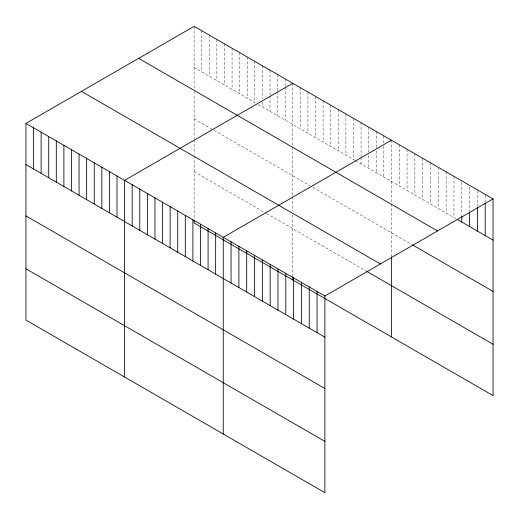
<?xml version="1.0" encoding="UTF-8"?>
<svg xmlns="http://www.w3.org/2000/svg" width="519" height="519" viewBox="0 0 519 519"><rect width="100%" height="100%" fill="white"/><g stroke="black" fill="none" stroke-linecap="round" stroke-linejoin="round"><path stroke-width="0.39" stroke-dasharray="2.6 1.95" d="M194.112 26.32L194.112 88.509M194.112 67.515L254.823 102.567L254.823 61.372M258.274 104.559L354.847 160.319M355.541 160.715L455.916 218.668M194.112 118.825L213.432 129.977M214.12 130.379L310.012 185.737M312.769 187.333L411.612 244.397M194.112 171.692L265.858 213.114M266.552 213.51L365.889 270.866M485.233 195.202L485.233 202.475M477.415 190.687L477.415 206.847M469.598 186.983L469.598 211.22M461.774 182.467L461.774 215.586M453.956 176.343L453.956 217.539M446.139 171.828L446.139 213.024M438.321 167.313L438.321 208.508M430.504 162.797L430.504 203.999M422.687 158.282L422.687 199.484M414.869 153.773L414.869 194.969M407.052 149.258L407.052 190.454M399.228 144.743L399.228 185.938M391.41 140.227L391.41 203.195M391.41 203.973L391.41 255.964M383.826 135.848L383.826 143.121M383.826 146.352L383.826 177.044M376.236 131.469L376.236 147.623M376.236 150.854L376.236 172.665M368.646 127.084L368.646 152.125M368.646 155.356L368.646 168.286M361.062 122.705L361.062 156.634M361.062 157.439L361.062 163.9M353.471 118.326L353.471 159.521M345.881 113.94L345.881 155.142M338.291 109.561L338.291 150.757M330.707 105.182L330.707 146.377M323.116 100.796L323.116 141.998M315.526 96.417L315.526 137.613M307.942 92.038L307.942 133.234M300.352 87.659L300.352 128.855M292.761 83.274L292.761 146.241M292.761 147.02L292.761 195.806M292.761 196.61L292.761 211.025M292.761 215.028L292.761 276.069M285.178 78.894L285.178 86.167M285.178 86.971L285.178 120.09M277.587 74.515L277.587 90.669M277.587 91.474L277.587 115.711M269.997 70.13L269.997 95.172M269.997 95.983L269.997 111.332M262.413 65.751L262.413 98.87M262.413 102.1L262.413 106.946M247.232 56.986L247.232 98.188M239.642 52.607L239.642 93.803M232.058 48.228L232.058 89.424M224.468 43.843L224.468 85.045M216.877 39.463L216.877 80.659M209.293 35.084L209.293 76.28M201.703 30.699L201.703 71.901M194.112 91.616L194.112 138.852M194.112 139.656L194.112 154.072M194.112 155.674L194.112 219.115"/><path stroke-width="0.78" d="M25.95 123.412L324.888 295.999L324.888 492.68L25.95 320.093L25.95 123.412L194.112 26.32L493.05 198.907L493.05 395.588L194.112 223.001L194.112 220.672M292.761 83.274L124.599 180.365L124.599 377.047M391.41 140.227L223.248 237.319L223.248 434.001M324.888 295.999L493.05 198.907M457.213 219.42L493.05 240.109M138.618 58.362L437.556 230.949M412.261 244.773L493.05 291.418M81.444 91.37L380.382 263.957M366.576 271.262L493.05 344.279M25.95 164.607L324.888 337.194M25.95 215.917L324.888 388.504M25.95 268.784L324.888 441.371M485.233 203.279L485.233 235.594M477.415 207.652L477.415 231.078M469.598 212.024L469.598 226.563M461.774 216.397L461.774 222.054M391.41 256.769L391.41 336.909M317.07 291.483L317.07 332.685M309.246 286.968L309.246 328.17M301.429 282.459L301.429 323.655M293.611 277.944L293.611 319.14M292.761 276.848L292.761 279.955M285.794 273.429L285.794 314.624M277.976 268.913L277.976 310.115M270.159 264.405L270.159 305.6M262.342 259.889L262.342 301.085M254.518 255.374L254.518 296.57M246.7 250.859L246.7 292.061M238.883 246.343L238.883 287.545M231.065 241.835L231.065 283.03M215.657 232.94L215.657 274.136M208.074 228.555L208.074 269.757M200.483 224.176L200.483 265.371M192.893 219.797L192.893 260.992M185.302 215.411L185.302 256.613M177.719 211.032L177.719 252.228M170.128 206.653L170.128 247.848M162.538 202.267L162.538 243.469M154.954 197.888L154.954 239.084M147.364 193.509L147.364 234.705M139.773 189.124L139.773 230.326M132.189 184.745L132.189 225.94M117.009 175.98L117.009 217.182M109.425 171.601L109.425 212.796M101.834 167.222L101.834 208.417M94.244 162.843L94.244 204.038M86.66 158.457L86.66 199.659M79.07 154.078L79.07 195.274M71.479 149.699L71.479 190.895M63.889 145.314L63.889 186.516M56.305 140.934L56.305 182.13M48.715 136.555L48.715 177.751M41.124 132.17L41.124 173.372M33.54 127.791L33.54 168.986"/></g></svg>
